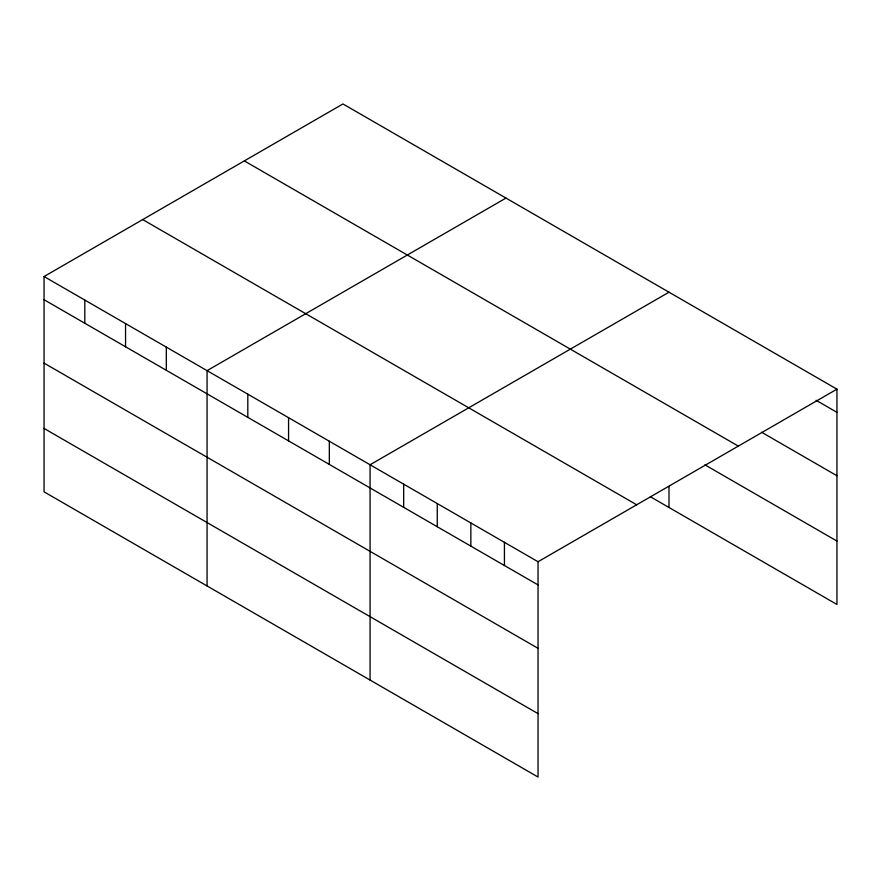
<?xml version="1.0" encoding="UTF-8"?>
<svg xmlns="http://www.w3.org/2000/svg" width="881" height="881" viewBox="0 0 881 881"><rect width="100%" height="100%" fill="white"/><g stroke="black" fill="none" stroke-linecap="round" stroke-linejoin="round"><path stroke-width="1.32" d="M44.05 276.535L538.038 561.737L538.038 777.042L44.05 491.84L44.05 276.535L342.962 103.958L836.95 389.16L836.95 604.465L650.365 496.741M505.98 198.071L207.068 370.648L207.068 585.964M668.998 292.184L370.075 464.761L370.075 680.077M538.038 561.737L836.95 389.16M816.103 400.293L836.95 412.341M761.658 432.274L836.95 475.74M244.323 160.904L738.311 446.105M704.899 464.827L836.95 541.066M142.689 219.578L636.677 504.78M44.05 299.716L538.038 584.918M44.05 363.115L538.038 648.317M44.05 428.441L538.038 713.643M668.998 486.367L668.998 507.5M504.439 542.344L504.439 565.525M470.85 522.951L470.85 546.121M437.262 503.558L437.262 526.728M403.674 484.165L403.674 507.335M329.329 441.238L329.329 464.419M288.572 417.704L288.572 440.885M247.814 394.181L247.814 417.363M166.311 347.125L166.311 370.295M125.554 323.591L125.554 346.773M84.807 300.069L84.807 323.239"/></g></svg>
